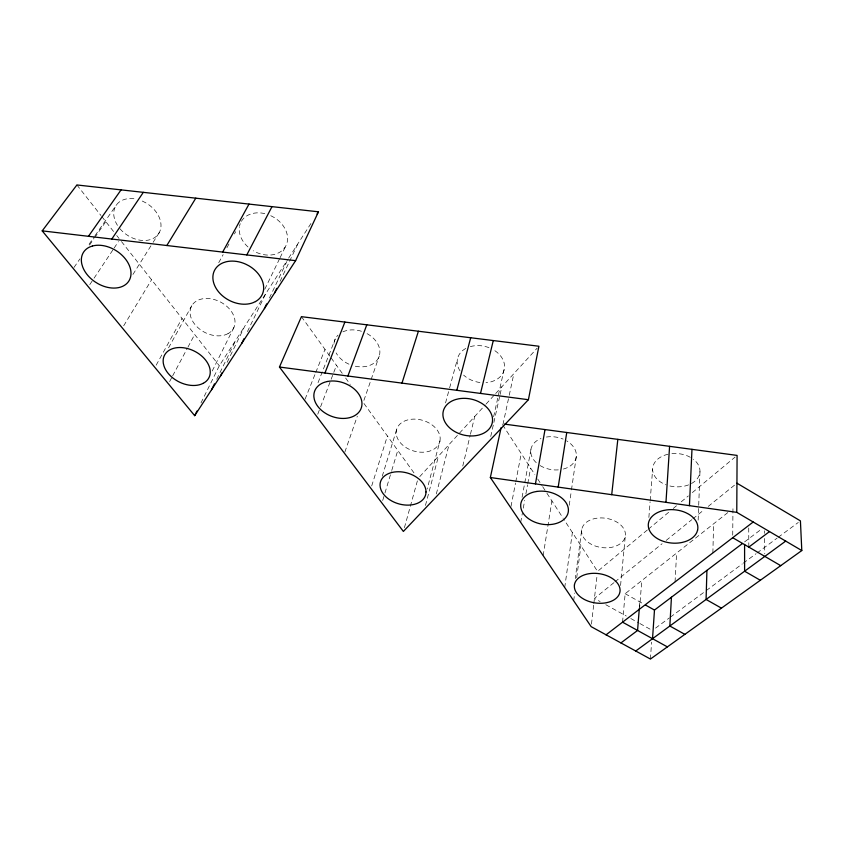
<?xml version="1.0" encoding="UTF-8"?>
<svg xmlns="http://www.w3.org/2000/svg" width="844" height="844" viewBox="0 0 844 844"><rect width="100%" height="100%" fill="white"/><g stroke="black" fill="none" stroke-linecap="round" stroke-linejoin="round"><path stroke-width="0.63" stroke-dasharray="4.22 3.17" d="M732.729 535.18L732.961 508.521L735.208 509.85M712.874 552.925L713.581 523.839M698.157 520.104L699.971 471.437M581.685 529.863L581.611 531.794A22.028 14.791 8 0 0 588.532 542.586L590.726 543.979A22.028 14.791 8 0 0 612.301 547.165L614.822 546.469A22.028 14.791 8 0 0 624.771 538.124L625.288 536.246A22.028 14.791 8 0 0 605.77 518.258A22.028 14.791 8 0 0 581.685 529.863L575.26 578.594M675.052 581.917L676.603 553.063M650.429 659.037L651.589 642.147M648.878 517.446L650.091 501.842M650.196 500.534L652.623 469.317M639.435 607.089L639.847 601.899M639.52 609.168L641.799 580.566M622.545 622.176L625.161 593.712L727.866 512.551M620.562 585.493L625.288 536.246M439.956 440.99L440.188 438.891A22.429 15.983 16.1 0 0 418.234 419.384A22.429 15.983 16.1 0 0 396.195 432.845L396.406 434.998A22.429 15.983 16.1 0 0 404.867 446.814L407.23 448.301A22.429 15.983 16.1 0 0 428.995 451.329L431.389 450.496A22.429 15.983 16.1 0 0 439.956 440.99L427.148 489.014M591.475 624.106L593.691 604.853M593.838 603.566L597.098 575.239M573.677 600.791L574.69 593.1M576.705 577.718L580.894 545.678M564.72 587.54L572.38 532.522M569.246 505.239L571.282 491.197M571.462 489.921L576.273 456.741A22.978 16.426 9.7 0 0 566.609 440.832M493.624 416.767L504.522 367.435A23.98 18.209 13.6 0 0 493.529 349.849L492.791 349.469M543.156 555.637L551.902 500.925M520.685 522.394L522.341 513.331M523.28 508.162L524.704 500.397M525.886 493.93L527.542 484.867M527.774 483.57L530.612 468.051M522.077 497.306L531.182 448.206M511.01 506.421L515.494 483.211M515.747 481.924L521.223 453.544M502.95 424.553L508.964 396.543M509.238 395.266L513.88 373.628M490.744 436.475L493.582 423.741M493.867 422.475L499.827 395.741M500.112 394.464L501.821 386.826M462.776 466.025L470.14 435.525M470.446 434.249L474.739 416.461M436.337 493.93L449.092 444.524L485.226 404.993M425.45 505.44L438.511 456.119M445.548 402.904L449.282 389.116M449.62 387.86L457.437 359.027M404.424 527.669L417.685 479.782M382.691 500.513L384.579 494.246M384.959 493.001L391.373 471.712M391.753 470.456L397.788 450.432M382.258 476.206L396.88 428.72M371.708 485.912L387.396 436.01M344.869 452.046L357.307 416.219M363.912 400.373L379.251 356.052M317.755 414.182L320.098 408.085M320.562 406.861L336.482 365.336M318.03 382.68L335.258 338.95M305.074 399.191L315.276 373.681M315.762 372.468L324.993 349.395M280.071 281.326L297.858 243.81M269.436 298.027L286.812 261.577M247.44 331.587L265.691 293.744M264.773 289.239L279.543 258.823M280.113 257.652L286.369 244.781M227.173 362.276L244.686 326.354L287.931 259.224M216.729 379.241L236.035 339.805M200.988 402.904L219.313 365.768L244.686 326.354M212.245 370.97L234.115 327.039M169.633 381.541L172.081 376.952M172.682 375.802L187.347 348.266M187.959 347.116L194.669 334.498M218.733 262.684L223.132 254.645M226.909 247.746L229.42 243.156M234.453 233.967L235.708 231.667M168.578 347.823L191.788 305.665M156.161 365.178L182.019 318.431M123.709 325.773L151.582 279.786M132.941 274.437L152.426 243.441M153.123 242.333L159.389 232.374M288.637 258.116L311.362 222.848M89.77 284.639L93.346 279.258M94.064 278.182L113.402 249.159M114.119 248.083L118.413 241.637M89.084 244.243L94.243 236.816M94.982 235.75L116.377 204.987M73.987 267.442L79.906 258.918M89.527 245.077L93.958 238.683M94.697 237.618L105.795 221.645M419.742 476.649L449.092 444.524M486.091 404.033L494.827 394.475M495.702 393.515L537.174 348.129M647.337 530L597.541 571.377L563.908 519.45M648.329 529.177L669.197 511.833M673.227 508.478L677.257 505.134M681.277 501.79L688.335 495.924M692.365 492.579L735.103 457.058M613.915 582.687L594.429 598.438L600.116 601.572M614.938 581.854L662.097 543.715M666.201 540.403L691.827 519.672M692.85 518.849L704.128 509.723M708.232 506.411L734.881 484.857M744.587 541.901L761.204 529.325M655.566 628.105L669.313 617.935M670.368 617.154L705.257 591.317M706.312 590.536L742.266 563.929M743.321 563.148L756.013 553.748M757.068 552.968L777.155 538.103M778.21 537.312L798.297 522.447M470.33 346.652L472.418 346.114A23.98 18.209 13.6 0 1 489.805 347.992M668.047 454.272L667.266 454.431A23.706 16.637 4.3 0 0 652.634 468.831A23.706 16.637 4.3 0 0 666.106 484.836M367.087 333.675L367.72 334.002A23.632 17.65 20.5 0 1 378.914 356.959A23.632 17.65 20.5 0 1 354.744 366.106M690.286 457.29L688.387 456.298A23.706 16.637 4.3 0 0 671.244 453.703M270.755 215.695L273.741 217.256A25.415 19.644 28.9 0 1 287.53 237.016L287.551 239.717A25.415 19.644 28.9 0 1 279.533 252.377L277.075 253.569A25.415 19.644 28.9 0 1 253.253 250.784M605.802 604.715L626.259 616.014M630.806 618.525L638.76 622.925M639.889 623.547L652.391 630.457M625.161 593.712L642.105 603.154M540.118 465.561L540.645 465.899A22.978 16.426 9.7 0 0 560.384 469.665M76.91 184.963L100.985 215.526M101.786 216.549L113.602 231.551M116.725 235.518L119.067 238.493M121.473 241.553L219.313 365.768M301.424 316.669L330.352 356.843M331.122 357.898L342.59 373.818M345.65 378.059L350.228 384.421M363.964 403.495L414.288 473.315M502.655 424.87L534.874 474.623M537.712 479.002L541.975 485.585M542.681 486.682L546.226 492.157M546.933 493.255L563.201 518.353M764.39 530.813L764.432 533.366M764.516 538.493L764.78 553.843M748.734 527.975L748.818 547.091M669.914 485.986A23.706 16.637 4.3 0 0 684.948 486.017L687.723 485.194A23.706 16.637 4.3 0 0 699.022 475.71L699.697 473.6A23.706 16.637 4.3 0 0 693.304 459.21M576.283 456.636A22.978 16.426 9.7 0 1 563.138 469.116M536.256 462.691A22.978 16.426 9.7 0 1 530.77 452.468L530.781 450.316A22.978 16.426 9.7 0 1 540.993 438.49M546.406 437.034A22.978 16.426 9.7 0 1 563.117 439.091M119.943 228.724A25.531 18.631 33.6 0 0 126.368 234.558L129.153 236.32A25.531 18.631 33.6 0 0 159.505 232.153A25.531 18.631 33.6 0 0 145.769 202.813L142.773 201.283A25.531 18.631 33.6 0 0 140.726 200.429M117.453 225.348A25.531 18.631 33.6 0 1 114.847 219.957L114.109 217.235A25.531 18.631 33.6 0 1 122.19 200.271L124.712 199.332A25.531 18.631 33.6 0 1 136.549 199.195M247.978 246.954A25.415 19.644 28.9 0 1 239.39 227.015M239.538 226.15A25.415 19.644 28.9 0 1 240.245 223.66M241.363 221.328A25.415 19.644 28.9 0 1 249.37 214.524L252.082 213.595A25.415 19.644 28.9 0 1 266.588 214.102M348.973 364.175A23.632 17.65 20.5 0 1 346.262 362.814L343.73 361.2A23.632 17.65 20.5 0 1 336.134 352.929M334.002 343.402A23.632 17.65 20.5 0 1 338.011 335.142M342.854 331.85A23.632 17.65 20.5 0 1 344.5 331.175L347.158 330.426A23.632 17.65 20.5 0 1 362.023 331.449M504.174 369.799A23.98 18.209 13.6 0 1 494.394 380.644L491.767 381.615A23.98 18.209 13.6 0 1 486.007 382.67M479.93 382.501A23.98 18.209 13.6 0 1 463.62 375.116M460.033 370.896A23.98 18.209 13.6 0 1 466.099 348.287M228.049 333.633L225.812 334.646A23.748 17.102 27.4 0 1 203.699 331.819L201.115 330.194A23.748 17.102 27.4 0 1 190.797 317.017L190.238 314.59A23.748 17.102 27.4 0 1 209.956 298.671A23.748 17.102 27.4 0 1 234.927 320.214L235.043 322.598A23.748 17.102 27.4 0 1 228.049 333.633"/><path stroke-width="1.27" d="M501.114 427.613L490.353 477.525L591.18 626.67L650.429 659.037L801.8 550.552L736.77 512.35L737.086 455.412L504.554 424.121M706.924 570.386L706.08 599.451L721.451 608.144M689.442 505.661L691.974 449.335M671.444 597.225L669.841 626.016L684.832 634.34M665.969 502.338L669.587 446.318M652.528 638.697L654.48 610.054L742.498 543.483M639.33 608.387L637.568 630.457L620.91 642.938M611.71 494.668L617.829 439.355M558.19 487.104L566.746 432.487M535.444 483.886L545.013 429.564M528.407 399.708L538.905 346.24L301.424 316.669L279.448 367.034L403.369 531.446L528.407 399.708L279.448 367.034M480.521 393.42L493.276 340.554M456.815 390.308L470.688 337.748M401.987 383.102L418.402 331.228M347.907 376.013L366.792 324.803M324.951 373.006L344.879 322.081M295.611 260.659L318.462 211.802L76.91 184.963L42.2 230.866L194.69 415.67L295.611 260.659L42.2 230.866M274.522 293.058L276.737 288.363M264.383 308.619L266.63 303.914M241.732 343.413L244.022 338.676M220.389 376.181L222.088 372.71M211.612 389.675L214.45 383.872M194.69 415.67L196.979 411.028M246.796 254.92L272 206.632M222.658 252.082L249.012 204.079M166.827 245.509L195.808 198.161M317.049 214.017L318.462 211.802M111.798 239.042L143.332 192.337M88.462 236.299L121.072 189.868M606.024 634.846L753.196 522.003M748.818 547.091L769.517 531.583M635.722 651.019L785.711 541.099M490.353 477.525L736.77 512.35M622.545 622.176L667.351 646.863M645.481 605.032L654.48 610.054M760.328 580.271L744.608 571.219L744.587 544.443M732.708 537.712L780.721 565.659M736.939 483.19L800.418 520.875L801.8 550.552M574.416 584.997L574.353 586.928A23.031 14.759 8.6 0 0 581.632 597.816L583.921 599.229A23.031 14.759 8.6 0 0 606.435 602.721L609.073 602.057A23.031 14.759 8.6 0 0 619.412 593.849L619.939 591.971A23.031 14.759 8.6 0 0 599.483 573.72A23.031 14.759 8.6 0 0 574.416 584.997M426.009 491.957L425.798 494.067A23.474 16.004 16.1 0 1 416.957 503.509L414.478 504.311A23.474 16.004 16.1 0 1 391.753 500.998L389.263 499.479A23.474 16.004 16.1 0 1 380.306 487.494L380.053 485.332A23.474 16.004 16.1 0 1 402.873 472.07A23.474 16.004 16.1 0 1 426.009 491.957M492.548 420.734L492.2 423.118A25.183 18.357 13.9 0 1 482.061 433.953L479.318 434.913A25.183 18.357 13.9 0 1 445.875 423.519A25.183 18.357 13.9 0 1 455.749 399.507L458.714 398.801A25.183 18.357 13.9 0 1 477.968 401.333L480.869 402.831A25.183 18.357 13.9 0 1 492.548 420.734M697.577 530.169L696.88 532.279A24.856 16.711 5.2 0 1 685.064 541.658L682.152 542.439A24.856 16.711 5.2 0 1 650.08 531.551A24.856 16.711 5.2 0 1 663.553 510.472L666.654 509.913A24.856 16.711 5.2 0 1 685.697 512.624L688.409 514.007A24.856 16.711 5.2 0 1 697.577 530.169M255.489 301.572L252.926 302.753A26.744 19.887 27.8 0 1 217.668 290.684A26.744 19.887 27.8 0 1 223.217 262.727L226.055 261.809A26.744 19.887 27.8 0 1 245.657 264.14L248.811 265.765A26.744 19.887 27.8 0 1 263.592 286.021L263.666 288.785A26.744 19.887 27.8 0 1 255.489 301.572M203.182 383.345L200.861 384.337A24.898 17.186 26.6 0 1 177.767 381.235L175.035 379.568A24.898 17.186 26.6 0 1 164.021 366.127L163.388 363.658A24.898 17.186 26.6 0 1 183.633 347.781A24.898 17.186 26.6 0 1 210.103 369.851L210.262 372.267A24.898 17.186 26.6 0 1 203.182 383.345M92.492 245.994L89.875 246.923A26.85 18.832 32.3 0 0 81.826 264.098L82.67 266.883A26.85 18.832 32.3 0 0 95.024 281.854L97.978 283.668A26.85 18.832 32.3 0 0 129.586 279.733A26.85 18.832 32.3 0 0 114.584 249.75L111.419 248.157A26.85 18.832 32.3 0 0 92.492 245.994M327.461 381.477L324.687 382.205A24.792 17.766 20.2 0 0 313.894 396.828L314.295 399.265A24.792 17.766 20.2 0 0 324.318 412.537L326.997 414.193A24.792 17.766 20.2 0 0 359.312 411.661A24.792 17.766 20.2 0 0 349.005 385.328L346.082 383.862A24.792 17.766 20.2 0 0 327.461 381.477M536.942 491.43L534.03 491.989A24.075 16.469 10.2 0 0 520.716 504.585L520.727 506.759A24.075 16.469 10.2 0 0 528.703 518.828L531.14 520.368A24.075 16.469 10.2 0 0 564.246 519.134A24.075 16.469 10.2 0 0 558.106 495.502L555.384 494.12A24.075 16.469 10.2 0 0 536.942 491.43"/></g></svg>
